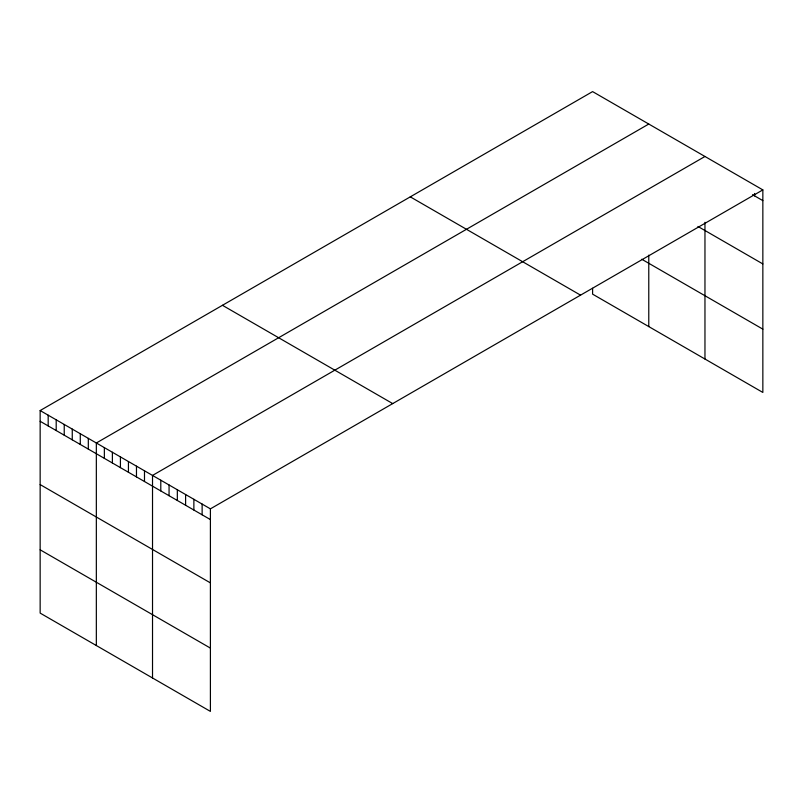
<?xml version="1.0" encoding="UTF-8"?>
<svg xmlns="http://www.w3.org/2000/svg" width="803" height="803" viewBox="0 0 803 803"><rect width="100%" height="100%" fill="white"/><g stroke="black" fill="none" stroke-linecap="round" stroke-linejoin="round"><path stroke-width="1.2" d="M762.85 189.899L210.406 508.851L210.406 711.398L40.15 613.101L40.15 410.554L592.594 91.602L762.85 189.899L762.85 392.446L592.594 294.149L592.594 288.287M648.774 124.043L96.34 442.985L96.34 645.542M704.964 156.475L152.52 475.426L152.52 677.973M752.511 194.667L762.85 200.63M697.937 226.456L762.85 263.936M641.758 259.239L762.85 329.15M410.283 196.855L580.549 295.153M222.451 305.301L392.717 403.598M40.15 410.554L210.406 508.851M40.15 421.284L210.406 519.581M40.15 484.58L210.406 582.878M40.15 549.804L210.406 648.101M754.579 193.473L754.579 195.862M704.964 222.301L704.964 359.031M648.774 255.133L648.774 326.59M202.135 504.073L202.135 514.803M193.874 499.295L193.874 510.035M185.603 494.528L185.603 505.258M177.333 489.75L177.333 500.48M169.062 484.972L169.062 495.712M160.791 480.204L160.791 490.934M144.49 470.789L144.49 481.529M136.47 466.162L136.47 476.892M128.44 461.524L128.44 472.254M120.42 456.887L120.42 467.627M112.39 452.26L112.39 462.99M104.36 447.622L104.36 458.352M88.31 438.358L88.31 449.088M80.28 433.72L80.28 444.45M72.26 429.083L72.26 439.823M64.23 424.456L64.23 435.186M56.2 419.818L56.2 430.549M48.18 415.181L48.18 425.911"/></g></svg>
